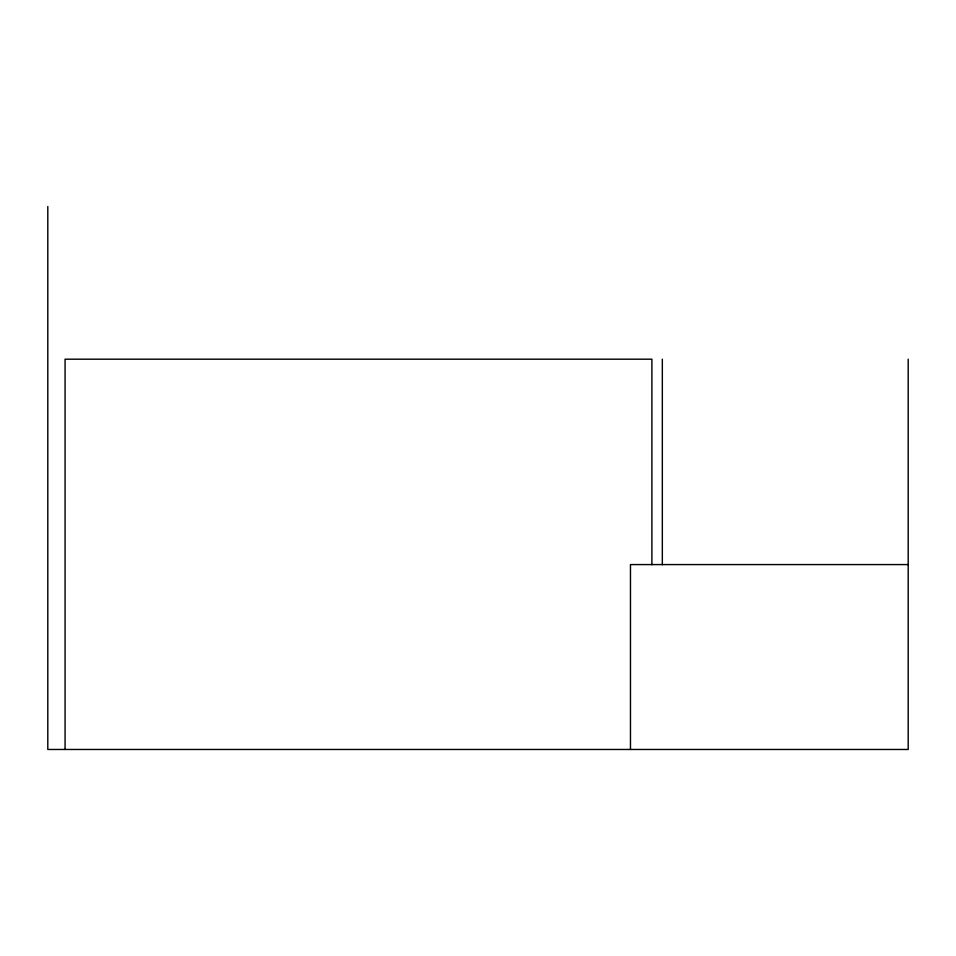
<?xml version="1.0" encoding="UTF-8"?>
<svg xmlns="http://www.w3.org/2000/svg" width="956" height="956" viewBox="0 0 956 956"><rect width="100%" height="100%" fill="white"/><g stroke="black" fill="none" stroke-linecap="round" stroke-linejoin="round"><path stroke-width="1.43" d="M908.2 564.578L630.47 564.578L630.47 749.468M908.2 359.193L908.2 749.468L47.8 749.468L47.8 206.532M662.329 359.193L662.329 564.757M651.896 564.757L651.896 359.193L65.068 359.193L65.068 749.468"/></g></svg>
